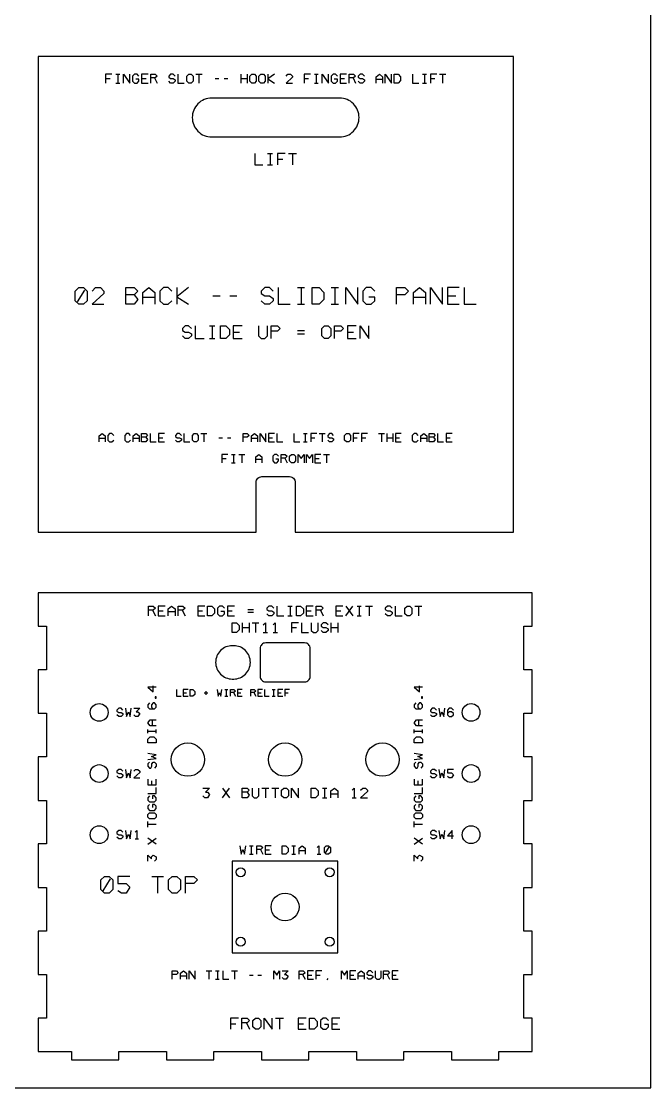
# Model space of a CAD drawing. Extents: x 0 to 610, y 0 to 915.
# Drawn here: x 383.6 to 610, y 0 to 383.6 of the extents above; entities that cross this region are included whole.
import ezdxf

# ---------------------------------------------------------------- set-up
doc = ezdxf.new("R2010")
doc.units = 0
for name, color, linetype in [('CUT', 7, 'Continuous'), ('ENGRAVE', 1, 'Continuous'), ('NOTES', 8, 'Continuous')]:
    doc.layers.add(name, color=color, linetype=linetype)

msp = doc.modelspace()

# ---------------------------------------------------------------- linework, layer by layer
at = {"layer": 'CUT', "color": 7}
for points in [[(389.6, 199.8), (468.1, 199.8), (468.1, 217.8, -0.414214), (470.1, 219.8), (480.1, 219.8, -0.414214), (482.1, 217.8), (482.1, 199.8), (560.6, 199.8), (560.6, 371), (389.6, 371)], [(452.1, 342), (498.1, 342, 0.414214), (505.1, 349), (505.1, 349, 0.414214), (498.1, 356), (452.1, 356, 0.414214), (445.1, 349), (445.1, 349, 0.414214)], [(459.5, 147), (460, 147, 0.414214), (466, 153), (466, 153, 0.414214), (460, 159), (459.5, 159, 0.414214), (453.5, 153), (453.5, 153, 0.414214)], [(471.5, 146), (485.5, 146, 0.414214), (487.5, 148), (487.5, 158, 0.414214), (485.5, 160), (471.5, 160, 0.414214), (469.5, 158), (469.5, 148, 0.414214)]]:
    msp.add_lwpolyline(points, format="xyb", close=True, dxfattribs=at)
msp.add_lwpolyline([(389.6, 13), (401.6, 13), (401.6, 10), (418.69, 10), (418.69, 13), (435.78, 13), (435.78, 10), (452.87, 10), (452.87, 13), (469.96, 13), (469.96, 10), (487.04, 10), (487.04, 13), (504.13, 13), (504.13, 10), (521.22, 10), (521.22, 13), (538.31, 13), (538.31, 10), (555.4, 10), (555.4, 13), (567.4, 13), (567.4, 25), (564.4, 25), (564.4, 40.67), (567.4, 40.67), (567.4, 56.33), (564.4, 56.33), (564.4, 72), (567.4, 72), (567.4, 87.67), (564.4, 87.67), (564.4, 103.33), (567.4, 103.33), (567.4, 119), (564.4, 119), (564.4, 134.67), (567.4, 134.67), (567.4, 150.33), (564.4, 150.33), (564.4, 166), (567.4, 166), (567.4, 178), (389.6, 178), (389.6, 166), (392.6, 166), (392.6, 150.33), (389.6, 150.33), (389.6, 134.67), (392.6, 134.67), (392.6, 119), (389.6, 119), (389.6, 103.33), (392.6, 103.33), (392.6, 87.67), (389.6, 87.67), (389.6, 72), (392.6, 72), (392.6, 56.33), (389.6, 56.33), (389.6, 40.67), (392.6, 40.67), (392.6, 25), (389.6, 25)], close=True, dxfattribs=at)
for centre, radius in [((411.6, 135), 3.2), ((545.4, 135), 3.2), ((443.5, 118), 6), ((478.5, 118), 6), ((513.5, 118), 6), ((411.6, 113), 3.2), ((545.4, 113), 3.2), ((411.6, 91), 3.2), ((545.4, 91), 3.2), ((462.5, 77.5), 1.6), ((494.5, 77.5), 1.6), ((478.5, 65), 5), ((462.5, 52.5), 1.6), ((494.5, 52.5), 1.6)]:
    msp.add_circle(centre, radius, dxfattribs=at)
at = {"layer": 'ENGRAVE', "color": 1}
for points in [[(416.2, 364.6), (413.91, 364.6), (413.91, 361.4)], [(417.61, 364.6), (418.99, 364.6)], [(418.3, 364.6), (418.3, 361.4)], [(420.4, 361.4), (420.4, 364.6), (422.69, 361.4), (422.69, 364.6)], [(425.93, 363.91), (425.25, 364.6), (424.33, 364.6), (423.65, 363.91), (423.65, 362.09), (424.33, 361.4), (425.25, 361.4), (425.93, 362.09), (425.93, 362.77), (424.79, 362.77)], [(429.18, 364.6), (426.89, 364.6), (426.89, 361.4), (429.18, 361.4)], [(430.14, 361.4), (430.14, 364.6), (431.74, 364.6), (432.43, 363.91), (431.74, 363.23), (430.14, 363.23)], [(438.92, 363.91), (438.23, 364.6), (437.32, 364.6), (436.63, 363.91), (436.63, 363.46), (437.32, 363), (438.23, 363), (438.92, 362.54), (438.92, 362.09), (438.23, 361.4), (437.32, 361.4), (436.63, 362.09)], [(439.88, 364.6), (439.88, 361.4), (442.16, 361.4)], [(443.81, 364.6), (444.72, 364.6), (445.41, 363.91), (445.41, 362.09), (444.72, 361.4), (443.81, 361.4), (443.12, 362.09), (443.12, 363.91), (443.81, 364.6)], [(446.37, 364.6), (448.65, 364.6)], [(447.51, 364.6), (447.51, 361.4)], [(462.6, 364.6), (462.6, 361.4)], [(464.88, 364.6), (464.88, 361.4)], [(466.53, 364.6), (467.44, 364.6), (468.13, 363.91), (468.13, 362.09), (467.44, 361.4), (466.53, 361.4), (465.84, 362.09), (465.84, 363.91), (466.53, 364.6)], [(469.77, 364.6), (470.69, 364.6), (471.37, 363.91), (471.37, 362.09), (470.69, 361.4), (469.77, 361.4), (469.09, 362.09), (469.09, 363.91), (469.77, 364.6)], [(472.33, 364.6), (472.33, 361.4)], [(474.62, 364.6), (472.33, 362.86)], [(478.83, 363.91), (479.51, 364.6), (480.43, 364.6), (481.11, 363.91), (481.11, 363.46), (478.83, 361.4), (481.11, 361.4)], [(487.6, 364.6), (485.32, 364.6), (485.32, 361.4)], [(489.02, 364.6), (490.39, 364.6)], [(489.71, 364.6), (489.71, 361.4)], [(491.81, 361.4), (491.81, 364.6), (494.09, 361.4), (494.09, 364.6)], [(497.34, 363.91), (496.65, 364.6), (495.74, 364.6), (495.05, 363.91), (495.05, 362.09), (495.74, 361.4), (496.65, 361.4), (497.34, 362.09), (497.34, 362.77), (496.2, 362.77)], [(500.59, 364.6), (498.3, 364.6), (498.3, 361.4), (500.59, 361.4)], [(501.55, 361.4), (501.55, 364.6), (503.15, 364.6), (503.83, 363.91), (503.15, 363.23), (501.55, 363.23)], [(507.08, 363.91), (506.39, 364.6), (505.48, 364.6), (504.79, 363.91), (504.79, 363.46), (505.48, 363), (506.39, 363), (507.08, 362.54), (507.08, 362.09), (506.39, 361.4), (505.48, 361.4), (504.79, 362.09)], [(511.28, 361.4), (511.28, 363.69), (512.43, 364.6), (513.57, 363.69), (513.57, 361.4)], [(514.53, 361.4), (514.53, 364.6), (516.81, 361.4), (516.81, 364.6)], [(517.77, 361.4), (517.77, 364.6), (519.15, 364.6), (520.06, 363.69), (520.06, 362.31), (519.15, 361.4), (517.77, 361.4)], [(524.27, 364.6), (524.27, 361.4), (526.55, 361.4)], [(527.97, 364.6), (529.34, 364.6)], [(528.65, 364.6), (528.65, 361.4)], [(533.04, 364.6), (530.76, 364.6), (530.76, 361.4)], [(534, 364.6), (536.29, 364.6)], [(535.15, 364.6), (535.15, 361.4)], [(413.91, 363), (415.51, 363)], [(417.61, 361.4), (418.99, 361.4)], [(426.89, 363), (428.49, 363)], [(431.51, 363.23), (432.43, 361.4)], [(453.32, 363), (454.69, 363)], [(456.56, 363), (457.93, 363)], [(462.6, 363), (464.88, 363)], [(472.33, 362.86), (474.62, 361.4)], [(485.32, 363), (486.92, 363)], [(489.02, 361.4), (490.39, 361.4)], [(498.3, 363), (499.9, 363)], [(502.92, 363.23), (503.83, 361.4)], [(511.28, 362.77), (513.57, 362.77)], [(527.97, 361.4), (529.34, 361.4)], [(530.76, 363), (532.36, 363)], [(467.59, 336), (467.59, 332), (470.44, 332)], [(472.21, 336), (473.93, 336)], [(473.07, 336), (473.07, 332)], [(478.56, 336), (475.7, 336), (475.7, 332)], [(475.7, 334), (477.7, 334)], [(479.76, 336), (482.61, 336)], [(481.19, 336), (481.19, 332)], [(472.21, 332), (473.93, 332)], [(404.26, 287.8), (405.97, 287.8), (407.26, 286.51), (407.26, 283.09), (405.97, 281.8), (404.26, 281.8), (402.97, 283.09), (402.97, 286.51), (404.26, 287.8)], [(409.06, 286.51), (410.34, 287.8), (412.06, 287.8), (413.34, 286.51), (413.34, 285.66), (409.06, 281.8), (413.34, 281.8)], [(421.23, 281.8), (421.23, 287.8), (424.23, 287.8), (425.51, 286.51), (424.23, 285.23), (421.23, 285.23)], [(427.31, 281.8), (427.31, 286.09), (429.46, 287.8), (431.6, 286.09), (431.6, 281.8)], [(437.69, 286.51), (436.4, 287.8), (434.69, 287.8), (433.4, 286.51), (433.4, 283.09), (434.69, 281.8), (436.4, 281.8), (437.69, 283.09)], [(439.49, 287.8), (439.49, 281.8)], [(443.77, 287.8), (439.49, 284.54)], [(474.2, 286.51), (472.91, 287.8), (471.2, 287.8), (469.91, 286.51), (469.91, 285.66), (471.2, 284.8), (472.91, 284.8), (474.2, 283.94), (474.2, 283.09), (472.91, 281.8), (471.2, 281.8), (469.91, 283.09)], [(476, 287.8), (476, 281.8), (480.29, 281.8)], [(482.94, 287.8), (485.51, 287.8)], [(484.23, 287.8), (484.23, 281.8)], [(488.17, 281.8), (488.17, 287.8), (490.74, 287.8), (492.46, 286.09), (492.46, 283.51), (490.74, 281.8), (488.17, 281.8)], [(495.11, 287.8), (497.69, 287.8)], [(496.4, 287.8), (496.4, 281.8)], [(500.34, 281.8), (500.34, 287.8), (504.63, 281.8), (504.63, 287.8)], [(510.71, 286.51), (509.43, 287.8), (507.71, 287.8), (506.43, 286.51), (506.43, 283.09), (507.71, 281.8), (509.43, 281.8), (510.71, 283.09), (510.71, 284.37), (508.57, 284.37)], [(518.6, 281.8), (518.6, 287.8), (521.6, 287.8), (522.89, 286.51), (521.6, 285.23), (518.6, 285.23)], [(524.69, 281.8), (524.69, 286.09), (526.83, 287.8), (528.97, 286.09), (528.97, 281.8)], [(530.77, 281.8), (530.77, 287.8), (535.06, 281.8), (535.06, 287.8)], [(541.14, 287.8), (536.86, 287.8), (536.86, 281.8), (541.14, 281.8)], [(542.94, 287.8), (542.94, 281.8), (547.23, 281.8)], [(403.83, 282.66), (406.4, 286.94)], [(424.23, 285.23), (425.51, 283.51), (424.23, 281.8), (421.23, 281.8)], [(427.31, 284.37), (431.6, 284.37)], [(439.49, 284.54), (443.77, 281.8)], [(452.51, 284.8), (455.09, 284.8)], [(458.6, 284.8), (461.17, 284.8)], [(524.69, 284.37), (528.97, 284.37)], [(536.86, 284.8), (539.86, 284.8)], [(482.94, 281.8), (485.51, 281.8)], [(495.11, 281.8), (497.69, 281.8)], [(444.76, 273.09), (443.79, 274.05), (442.51, 274.05), (441.54, 273.09), (441.54, 272.44), (442.51, 271.8), (443.79, 271.8), (444.76, 271.16), (444.76, 270.51), (443.79, 269.55), (442.51, 269.55), (441.54, 270.51)], [(446.11, 274.05), (446.11, 269.55), (449.32, 269.55)], [(451.31, 274.05), (453.24, 274.05)], [(452.28, 274.05), (452.28, 269.55)], [(455.24, 269.55), (455.24, 274.05), (457.16, 274.05), (458.45, 272.76), (458.45, 270.84), (457.16, 269.55), (455.24, 269.55)], [(463.01, 274.05), (459.8, 274.05), (459.8, 269.55), (463.01, 269.55)], [(468.93, 274.05), (468.93, 270.51), (469.89, 269.55), (471.18, 269.55), (472.14, 270.51), (472.14, 274.05)], [(473.49, 269.55), (473.49, 274.05), (475.74, 274.05), (476.71, 273.09), (475.74, 272.12), (473.49, 272.12)], [(482.94, 272.44), (485.51, 272.44)], [(492.71, 274.05), (494, 274.05), (494.96, 273.09), (494.96, 270.51), (494, 269.55), (492.71, 269.55), (491.75, 270.51), (491.75, 273.09), (492.71, 274.05)], [(496.31, 269.55), (496.31, 274.05), (498.56, 274.05), (499.53, 273.09), (498.56, 272.12), (496.31, 272.12)], [(504.09, 274.05), (500.88, 274.05), (500.88, 269.55), (504.09, 269.55)], [(505.44, 269.55), (505.44, 274.05), (508.66, 269.55), (508.66, 274.05)], [(451.31, 269.55), (453.24, 269.55)], [(459.8, 271.8), (462.05, 271.8)], [(482.94, 271.16), (485.51, 271.16)], [(500.88, 271.8), (503.13, 271.8)], [(411.65, 232.3), (411.65, 234.44), (412.72, 235.3), (413.79, 234.44), (413.79, 232.3)], [(416.84, 234.66), (416.19, 235.3), (415.34, 235.3), (414.69, 234.66), (414.69, 232.94), (415.34, 232.3), (416.19, 232.3), (416.84, 232.94)], [(422.92, 234.66), (422.28, 235.3), (421.42, 235.3), (420.78, 234.66), (420.78, 232.94), (421.42, 232.3), (422.28, 232.3), (422.92, 232.94)], [(423.82, 232.3), (423.82, 234.44), (424.89, 235.3), (425.96, 234.44), (425.96, 232.3)], [(426.86, 232.3), (426.86, 235.3), (428.36, 235.3), (429.01, 234.66), (428.36, 234.01), (426.86, 234.01)], [(428.36, 234.01), (429.01, 233.16), (428.36, 232.3), (426.86, 232.3)], [(429.91, 235.3), (429.91, 232.3), (432.05, 232.3)], [(435.09, 235.3), (432.95, 235.3), (432.95, 232.3), (435.09, 232.3)], [(441.18, 234.66), (440.54, 235.3), (439.68, 235.3), (439.04, 234.66), (439.04, 234.23), (439.68, 233.8), (440.54, 233.8), (441.18, 233.37), (441.18, 232.94), (440.54, 232.3), (439.68, 232.3), (439.04, 232.94)], [(442.08, 235.3), (442.08, 232.3), (444.22, 232.3)], [(445.76, 235.3), (446.62, 235.3), (447.26, 234.66), (447.26, 232.94), (446.62, 232.3), (445.76, 232.3), (445.12, 232.94), (445.12, 234.66), (445.76, 235.3)], [(448.16, 235.3), (450.31, 235.3)], [(449.24, 235.3), (449.24, 232.3)], [(463.38, 232.3), (463.38, 235.3), (464.88, 235.3), (465.52, 234.66), (464.88, 234.01), (463.38, 234.01)], [(466.42, 232.3), (466.42, 234.44), (467.49, 235.3), (468.56, 234.44), (468.56, 232.3)], [(469.46, 232.3), (469.46, 235.3), (471.61, 232.3), (471.61, 235.3)], [(474.65, 235.3), (472.51, 235.3), (472.51, 232.3), (474.65, 232.3)], [(475.55, 235.3), (475.55, 232.3), (477.69, 232.3)], [(481.64, 235.3), (481.64, 232.3), (483.78, 232.3)], [(485.11, 235.3), (486.39, 235.3)], [(485.75, 235.3), (485.75, 232.3)], [(489.86, 235.3), (487.72, 235.3), (487.72, 232.3)], [(490.76, 235.3), (492.91, 235.3)], [(491.84, 235.3), (491.84, 232.3)], [(495.95, 234.66), (495.31, 235.3), (494.45, 235.3), (493.81, 234.66), (493.81, 234.23), (494.45, 233.8), (495.31, 233.8), (495.95, 233.37), (495.95, 232.94), (495.31, 232.3), (494.45, 232.3), (493.81, 232.94)], [(500.54, 235.3), (501.39, 235.3), (502.04, 234.66), (502.04, 232.94), (501.39, 232.3), (500.54, 232.3), (499.89, 232.94), (499.89, 234.66), (500.54, 235.3)], [(505.08, 235.3), (502.94, 235.3), (502.94, 232.3)], [(508.12, 235.3), (505.98, 235.3), (505.98, 232.3)], [(512.06, 235.3), (514.21, 235.3)], [(513.14, 235.3), (513.14, 232.3)], [(515.11, 235.3), (515.11, 232.3)], [(517.25, 235.3), (517.25, 232.3)], [(520.29, 235.3), (518.15, 235.3), (518.15, 232.3), (520.29, 232.3)], [(526.38, 234.66), (525.74, 235.3), (524.88, 235.3), (524.24, 234.66), (524.24, 232.94), (524.88, 232.3), (525.74, 232.3), (526.38, 232.94)], [(527.28, 232.3), (527.28, 234.44), (528.35, 235.3), (529.42, 234.44), (529.42, 232.3)], [(530.32, 232.3), (530.32, 235.3), (531.82, 235.3), (532.46, 234.66), (531.82, 234.01), (530.32, 234.01)], [(531.82, 234.01), (532.46, 233.16), (531.82, 232.3), (530.32, 232.3)], [(533.36, 235.3), (533.36, 232.3), (535.51, 232.3)], [(538.55, 235.3), (536.41, 235.3), (536.41, 232.3), (538.55, 232.3)], [(411.65, 233.59), (413.79, 233.59)], [(423.82, 233.59), (425.96, 233.59)], [(432.95, 233.8), (434.45, 233.8)], [(454.68, 233.8), (455.96, 233.8)], [(457.72, 233.8), (459.01, 233.8)], [(466.42, 233.59), (468.56, 233.59)], [(472.51, 233.8), (474.01, 233.8)], [(485.11, 232.3), (486.39, 232.3)], [(487.72, 233.8), (489.22, 233.8)], [(502.94, 233.8), (504.44, 233.8)], [(505.98, 233.8), (507.48, 233.8)], [(515.11, 233.8), (517.25, 233.8)], [(518.15, 233.8), (519.65, 233.8)], [(527.28, 233.59), (529.42, 233.59)], [(536.41, 233.8), (537.91, 233.8)], [(457.91, 227.8), (455.77, 227.8), (455.77, 224.8)], [(459.24, 227.8), (460.53, 227.8)], [(459.89, 227.8), (459.89, 224.8)], [(461.86, 227.8), (464, 227.8)], [(462.93, 227.8), (462.93, 224.8)], [(467.94, 224.8), (467.94, 226.94), (469.01, 227.8), (470.09, 226.94), (470.09, 224.8)], [(476.17, 227.16), (475.53, 227.8), (474.67, 227.8), (474.03, 227.16), (474.03, 225.44), (474.67, 224.8), (475.53, 224.8), (476.17, 225.44), (476.17, 226.09), (475.1, 226.09)], [(477.07, 224.8), (477.07, 227.8), (478.57, 227.8), (479.21, 227.16), (478.57, 226.51), (477.07, 226.51)], [(478.36, 226.51), (479.21, 224.8)], [(480.76, 227.8), (481.61, 227.8), (482.26, 227.16), (482.26, 225.44), (481.61, 224.8), (480.76, 224.8), (480.11, 225.44), (480.11, 227.16), (480.76, 227.8)], [(483.16, 224.8), (483.16, 227.8), (484.23, 226.3), (485.3, 227.8), (485.3, 224.8)], [(486.2, 224.8), (486.2, 227.8), (487.27, 226.3), (488.34, 227.8), (488.34, 224.8)], [(491.39, 227.8), (489.24, 227.8), (489.24, 224.8), (491.39, 224.8)], [(492.29, 227.8), (494.43, 227.8)], [(493.36, 227.8), (493.36, 224.8)], [(455.77, 226.3), (457.27, 226.3)], [(459.24, 224.8), (460.53, 224.8)], [(467.94, 226.09), (470.09, 226.09)], [(489.24, 226.3), (490.74, 226.3)], [(429.33, 169.75), (429.33, 173.25), (431.08, 173.25), (431.83, 172.5), (431.08, 171.75), (429.33, 171.75)], [(435.38, 173.25), (432.88, 173.25), (432.88, 169.75), (435.38, 169.75)], [(436.43, 169.75), (436.43, 172.25), (437.68, 173.25), (438.93, 172.25), (438.93, 169.75)], [(439.98, 169.75), (439.98, 173.25), (441.73, 173.25), (442.48, 172.5), (441.73, 171.75), (439.98, 171.75)], [(449.58, 173.25), (447.08, 173.25), (447.08, 169.75), (449.58, 169.75)], [(450.62, 169.75), (450.62, 173.25), (452.12, 173.25), (453.12, 172.25), (453.12, 170.75), (452.12, 169.75), (450.62, 169.75)], [(456.68, 172.5), (455.93, 173.25), (454.93, 173.25), (454.18, 172.5), (454.18, 170.5), (454.93, 169.75), (455.93, 169.75), (456.68, 170.5), (456.68, 171.25), (455.43, 171.25)], [(460.23, 173.25), (457.73, 173.25), (457.73, 169.75), (460.23, 169.75)], [(474.43, 172.5), (473.68, 173.25), (472.68, 173.25), (471.93, 172.5), (471.93, 172), (472.68, 171.5), (473.68, 171.5), (474.43, 171), (474.43, 170.5), (473.68, 169.75), (472.68, 169.75), (471.93, 170.5)], [(475.48, 173.25), (475.48, 169.75), (477.98, 169.75)], [(479.53, 173.25), (481.03, 173.25)], [(480.28, 173.25), (480.28, 169.75)], [(482.58, 169.75), (482.58, 173.25), (484.08, 173.25), (485.08, 172.25), (485.08, 170.75), (484.08, 169.75), (482.58, 169.75)], [(488.62, 173.25), (486.12, 173.25), (486.12, 169.75), (488.62, 169.75)], [(489.68, 169.75), (489.68, 173.25), (491.43, 173.25), (492.18, 172.5), (491.43, 171.75), (489.68, 171.75)], [(499.28, 173.25), (496.78, 173.25), (496.78, 169.75), (499.28, 169.75)], [(500.33, 173.25), (502.83, 169.75)], [(500.33, 169.75), (502.83, 173.25)], [(504.38, 173.25), (505.88, 173.25)], [(505.12, 173.25), (505.12, 169.75)], [(507.43, 173.25), (509.93, 173.25)], [(508.68, 173.25), (508.68, 169.75)], [(517.02, 172.5), (516.27, 173.25), (515.27, 173.25), (514.52, 172.5), (514.52, 172), (515.27, 171.5), (516.27, 171.5), (517.02, 171), (517.02, 170.5), (516.27, 169.75), (515.27, 169.75), (514.52, 170.5)], [(518.08, 173.25), (518.08, 169.75), (520.58, 169.75)], [(522.38, 173.25), (523.38, 173.25), (524.12, 172.5), (524.12, 170.5), (523.38, 169.75), (522.38, 169.75), (521.62, 170.5), (521.62, 172.5), (522.38, 173.25)], [(525.17, 173.25), (527.67, 173.25)], [(526.42, 173.25), (526.42, 169.75)], [(430.83, 171.75), (431.83, 169.75)], [(432.88, 171.5), (434.62, 171.5)], [(436.43, 171.25), (438.93, 171.25)], [(441.48, 171.75), (442.48, 169.75)], [(447.08, 171.5), (448.83, 171.5)], [(457.73, 171.5), (459.48, 171.5)], [(465.08, 172), (467.08, 172)], [(465.08, 171), (467.08, 171)], [(479.53, 169.75), (481.03, 169.75)], [(486.12, 171.5), (487.88, 171.5)], [(491.18, 171.75), (492.18, 169.75)], [(496.78, 171.5), (498.53, 171.5)], [(504.38, 169.75), (505.88, 169.75)], [(459.5, 163.75), (459.5, 167.25), (461, 167.25), (462, 166.25), (462, 164.75), (461, 163.75), (459.5, 163.75)], [(463.05, 167.25), (463.05, 163.75)], [(463.05, 165.5), (465.55, 165.5)], [(465.55, 167.25), (465.55, 163.75)], [(466.6, 167.25), (469.1, 167.25)], [(467.85, 167.25), (467.85, 163.75)], [(470.65, 166.5), (471.4, 167.25), (471.4, 163.75)], [(474.2, 166.5), (474.95, 167.25), (474.95, 163.75)], [(483.3, 167.25), (480.8, 167.25), (480.8, 163.75)], [(480.8, 165.5), (482.55, 165.5)], [(484.35, 167.25), (484.35, 163.75), (486.85, 163.75)], [(487.9, 167.25), (487.9, 164.5), (488.65, 163.75), (489.65, 163.75), (490.4, 164.5), (490.4, 167.25)], [(493.95, 166.5), (493.2, 167.25), (492.2, 167.25), (491.45, 166.5), (491.45, 166), (492.2, 165.5), (493.2, 165.5), (493.95, 165), (493.95, 164.5), (493.2, 163.75), (492.2, 163.75), (491.45, 164.5)], [(495, 167.25), (495, 163.75)], [(495, 165.5), (497.5, 165.5)], [(497.5, 167.25), (497.5, 163.75)], [(470.65, 163.75), (472.15, 163.75)], [(474.2, 163.75), (475.7, 163.75)], [(432.1, 144.07), (429.1, 144.07), (431.03, 142.36), (431.03, 144.5)], [(439.42, 143.2), (439.42, 140.8), (441.13, 140.8)], [(443.57, 143.2), (441.85, 143.2), (441.85, 140.8), (443.57, 140.8)], [(441.85, 142), (443.05, 142)], [(444.29, 140.8), (444.29, 143.2), (445.32, 143.2), (446, 142.51), (446, 141.49), (445.32, 140.8), (444.29, 140.8)], [(449.33, 142), (450.7, 142)], [(450.01, 142.69), (450.01, 141.31)], [(454.02, 143.2), (454.37, 140.8), (454.88, 142.17), (455.4, 140.8), (455.74, 143.2)], [(456.8, 143.2), (457.83, 143.2)], [(457.32, 143.2), (457.32, 140.8)], [(458.89, 140.8), (458.89, 143.2), (460.09, 143.2), (460.61, 142.69), (460.09, 142.17), (458.89, 142.17)], [(459.92, 142.17), (460.61, 140.8)], [(463.04, 143.2), (461.33, 143.2), (461.33, 140.8), (463.04, 140.8)], [(461.33, 142), (462.53, 142)], [(466.2, 140.8), (466.2, 143.2), (467.4, 143.2), (467.91, 142.69), (467.4, 142.17), (466.2, 142.17)], [(467.22, 142.17), (467.91, 140.8)], [(470.34, 143.2), (468.63, 143.2), (468.63, 140.8), (470.34, 140.8)], [(468.63, 142), (469.83, 142)], [(471.06, 143.2), (471.06, 140.8), (472.78, 140.8)], [(473.84, 143.2), (474.87, 143.2)], [(474.36, 143.2), (474.36, 140.8)], [(477.65, 143.2), (475.93, 143.2), (475.93, 140.8), (477.65, 140.8)], [(475.93, 142), (477.13, 142)], [(480.08, 143.2), (478.37, 143.2), (478.37, 140.8)], [(478.37, 142), (479.57, 142)], [(527.9, 144.07), (524.9, 144.07), (526.83, 142.36), (526.83, 144.5)], [(429.74, 138.41), (429.1, 137.77), (429.1, 136.91), (429.74, 136.27), (431.46, 136.27), (432.1, 136.91), (432.1, 137.77), (431.46, 138.41), (431.03, 138.41), (430.39, 137.77), (430.39, 136.91), (431.03, 136.27)], [(432.1, 140.17), (432.1, 140.56), (431.71, 140.56), (431.71, 140.17), (432.1, 140.17)], [(456.8, 140.8), (457.83, 140.8)], [(473.84, 140.8), (474.87, 140.8)], [(525.54, 138.41), (524.9, 137.77), (524.9, 136.91), (525.54, 136.27), (527.26, 136.27), (527.9, 136.91), (527.9, 137.77), (527.26, 138.41), (526.83, 138.41), (526.19, 137.77), (526.19, 136.91), (526.83, 136.27)], [(527.9, 140.17), (527.9, 140.56), (527.51, 140.56), (527.51, 140.17), (527.9, 140.17)], [(420.13, 135.86), (419.49, 136.5), (418.63, 136.5), (417.99, 135.86), (417.99, 135.43), (418.63, 135), (419.49, 135), (420.13, 134.57), (420.13, 134.14), (419.49, 133.5), (418.63, 133.5), (417.99, 134.14)], [(421.03, 136.5), (421.46, 133.5), (422.1, 135.21), (422.74, 133.5), (423.17, 136.5)], [(424.07, 136.5), (426.21, 136.5), (424.93, 135.21), (425.57, 135.21), (426.21, 134.57), (425.57, 133.5), (424.71, 133.5), (424.07, 134.14)], [(532.93, 135.86), (532.29, 136.5), (531.43, 136.5), (530.79, 135.86), (530.79, 135.43), (531.43, 135), (532.29, 135), (532.93, 134.57), (532.93, 134.14), (532.29, 133.5), (531.43, 133.5), (530.79, 134.14)], [(533.83, 136.5), (534.26, 133.5), (534.9, 135.21), (535.54, 133.5), (535.97, 136.5)], [(539.01, 135.86), (538.37, 136.5), (537.51, 136.5), (536.87, 135.86), (536.87, 134.14), (537.51, 133.5), (538.37, 133.5), (539.01, 134.14), (539.01, 134.57), (538.37, 135.21), (537.51, 135.21), (536.87, 134.57)], [(432.1, 130.19), (429.96, 130.19), (429.1, 131.26), (429.96, 132.33), (432.1, 132.33)], [(430.81, 130.19), (430.81, 132.33)], [(527.9, 130.19), (525.76, 130.19), (524.9, 131.26), (525.76, 132.33), (527.9, 132.33)], [(526.61, 130.19), (526.61, 132.33)], [(429.1, 127.57), (429.1, 128.86)], [(429.1, 128.21), (432.1, 128.21)], [(432.1, 127.57), (432.1, 128.86)], [(524.9, 127.57), (524.9, 128.86)], [(524.9, 128.21), (527.9, 128.21)], [(527.9, 127.57), (527.9, 128.86)], [(432.1, 124.1), (429.1, 124.1), (429.1, 125.39), (429.96, 126.24), (431.24, 126.24), (432.1, 125.39), (432.1, 124.1)], [(527.9, 124.1), (524.9, 124.1), (524.9, 125.39), (525.76, 126.24), (527.04, 126.24), (527.9, 125.39), (527.9, 124.1)], [(429.1, 118.01), (432.1, 118.44), (430.39, 119.09), (432.1, 119.73), (429.1, 120.16)], [(524.9, 118.01), (527.9, 118.44), (526.19, 119.09), (527.9, 119.73), (524.9, 120.16)], [(429.74, 117.11), (429.1, 116.47), (429.1, 115.61), (429.74, 114.97), (430.17, 114.97), (430.6, 115.61), (430.6, 116.47), (431.03, 117.11), (431.46, 117.11), (432.1, 116.47), (432.1, 115.61), (431.46, 114.97)], [(525.54, 117.11), (524.9, 116.47), (524.9, 115.61), (525.54, 114.97), (525.97, 114.97), (526.4, 115.61), (526.4, 116.47), (526.83, 117.11), (527.26, 117.11), (527.9, 116.47), (527.9, 115.61), (527.26, 114.97)], [(420.13, 113.86), (419.49, 114.5), (418.63, 114.5), (417.99, 113.86), (417.99, 113.43), (418.63, 113), (419.49, 113), (420.13, 112.57), (420.13, 112.14), (419.49, 111.5), (418.63, 111.5), (417.99, 112.14)], [(421.03, 114.5), (421.46, 111.5), (422.1, 113.21), (422.74, 111.5), (423.17, 114.5)], [(424.07, 113.86), (424.71, 114.5), (425.57, 114.5), (426.21, 113.86), (426.21, 113.43), (424.07, 111.5), (426.21, 111.5)], [(532.93, 113.86), (532.29, 114.5), (531.43, 114.5), (530.79, 113.86), (530.79, 113.43), (531.43, 113), (532.29, 113), (532.93, 112.57), (532.93, 112.14), (532.29, 111.5), (531.43, 111.5), (530.79, 112.14)], [(533.83, 114.5), (534.26, 111.5), (534.9, 113.21), (535.54, 111.5), (535.97, 114.5)], [(539.01, 114.5), (536.87, 114.5), (536.87, 113.21), (538.37, 113.21), (539.01, 112.57), (538.37, 111.5), (537.51, 111.5), (536.87, 111.93)], [(429.1, 111.03), (429.1, 108.89), (432.1, 108.89), (432.1, 111.03)], [(429.1, 105.84), (432.1, 105.84), (432.1, 107.99)], [(430.6, 108.89), (430.6, 110.39)], [(448.85, 107.75), (451.35, 107.75), (449.85, 106.25), (450.6, 106.25), (451.35, 105.5), (450.6, 104.25), (449.6, 104.25), (448.85, 105)], [(455.95, 107.75), (458.45, 104.25)], [(455.95, 104.25), (458.45, 107.75)], [(463.05, 104.25), (463.05, 107.75), (464.8, 107.75), (465.55, 107), (464.8, 106.25), (463.05, 106.25)], [(466.6, 107.75), (466.6, 105), (467.35, 104.25), (468.35, 104.25), (469.1, 105), (469.1, 107.75)], [(470.15, 107.75), (472.65, 107.75)], [(471.4, 107.75), (471.4, 104.25)], [(473.7, 107.75), (476.2, 107.75)], [(474.95, 107.75), (474.95, 104.25)], [(478, 107.75), (479, 107.75), (479.75, 107), (479.75, 105), (479, 104.25), (478, 104.25), (477.25, 105), (477.25, 107), (478, 107.75)], [(480.8, 104.25), (480.8, 107.75), (483.3, 104.25), (483.3, 107.75)], [(487.9, 104.25), (487.9, 107.75), (489.4, 107.75), (490.4, 106.75), (490.4, 105.25), (489.4, 104.25), (487.9, 104.25)], [(491.95, 107.75), (493.45, 107.75)], [(492.7, 107.75), (492.7, 104.25)], [(495, 104.25), (495, 106.75), (496.25, 107.75), (497.5, 106.75), (497.5, 104.25)], [(502.6, 107), (503.35, 107.75), (503.35, 104.25)], [(505.65, 107), (506.4, 107.75), (507.4, 107.75), (508.15, 107), (508.15, 106.5), (505.65, 104.25), (508.15, 104.25)], [(524.9, 111.03), (524.9, 108.89), (527.9, 108.89), (527.9, 111.03)], [(524.9, 105.84), (527.9, 105.84), (527.9, 107.99)], [(526.4, 108.89), (526.4, 110.39)], [(429.74, 104.94), (429.1, 104.3), (429.1, 103.44), (429.74, 102.8), (431.46, 102.8), (432.1, 103.44), (432.1, 104.3), (431.46, 104.94), (430.81, 104.94), (430.81, 103.87)], [(464.8, 106.25), (465.55, 105.25), (464.8, 104.25), (463.05, 104.25)], [(491.95, 104.25), (493.45, 104.25)], [(495, 105.75), (497.5, 105.75)], [(502.6, 104.25), (504.1, 104.25)], [(525.54, 104.94), (524.9, 104.3), (524.9, 103.44), (525.54, 102.8), (527.26, 102.8), (527.9, 103.44), (527.9, 104.3), (527.26, 104.94), (526.61, 104.94), (526.61, 103.87)], [(429.74, 101.9), (429.1, 101.26), (429.1, 100.4), (429.74, 99.76), (431.46, 99.76), (432.1, 100.4), (432.1, 101.26), (431.46, 101.9), (430.81, 101.9), (430.81, 100.83)], [(525.54, 101.9), (524.9, 101.26), (524.9, 100.4), (525.54, 99.76), (527.26, 99.76), (527.9, 100.4), (527.9, 101.26), (527.26, 101.9), (526.61, 101.9), (526.61, 100.83)], [(429.1, 97.36), (429.1, 98.21), (429.74, 98.86), (431.46, 98.86), (432.1, 98.21), (432.1, 97.36), (431.46, 96.71), (429.74, 96.71), (429.1, 97.36)], [(524.9, 97.36), (524.9, 98.21), (525.54, 98.86), (527.26, 98.86), (527.9, 98.21), (527.9, 97.36), (527.26, 96.71), (525.54, 96.71), (524.9, 97.36)], [(420.13, 91.86), (419.49, 92.5), (418.63, 92.5), (417.99, 91.86), (417.99, 91.43), (418.63, 91), (419.49, 91), (420.13, 90.57), (420.13, 90.14), (419.49, 89.5), (418.63, 89.5), (417.99, 90.14)], [(421.03, 92.5), (421.46, 89.5), (422.1, 91.21), (422.74, 89.5), (423.17, 92.5)], [(424.5, 91.86), (425.14, 92.5), (425.14, 89.5)], [(429.1, 93.67), (429.1, 95.81)], [(429.1, 94.74), (432.1, 94.74)], [(524.9, 93.67), (524.9, 95.81)], [(524.9, 94.74), (527.9, 94.74)], [(532.93, 91.86), (532.29, 92.5), (531.43, 92.5), (530.79, 91.86), (530.79, 91.43), (531.43, 91), (532.29, 91), (532.93, 90.57), (532.93, 90.14), (532.29, 89.5), (531.43, 89.5), (530.79, 90.14)], [(533.83, 92.5), (534.26, 89.5), (534.9, 91.21), (535.54, 89.5), (535.97, 92.5)], [(538.59, 89.5), (538.59, 92.5), (536.87, 90.57), (539.01, 90.57)], [(424.5, 89.5), (425.79, 89.5)], [(429.1, 87.59), (432.1, 89.73)], [(432.1, 87.59), (429.1, 89.73)], [(524.9, 87.59), (527.9, 89.73)], [(527.9, 87.59), (524.9, 89.73)], [(462.21, 87), (462.64, 84), (463.29, 85.71), (463.93, 84), (464.36, 87)], [(465.69, 87), (466.97, 87)], [(466.33, 87), (466.33, 84)], [(468.3, 84), (468.3, 87), (469.8, 87), (470.44, 86.36), (469.8, 85.71), (468.3, 85.71)], [(469.59, 85.71), (470.44, 84)], [(473.49, 87), (471.34, 87), (471.34, 84), (473.49, 84)], [(471.34, 85.5), (472.84, 85.5)], [(477.43, 84), (477.43, 87), (478.71, 87), (479.57, 86.14), (479.57, 84.86), (478.71, 84), (477.43, 84)], [(480.9, 87), (482.19, 87)], [(481.54, 87), (481.54, 84)], [(483.51, 84), (483.51, 86.14), (484.59, 87), (485.66, 86.14), (485.66, 84)], [(483.51, 85.29), (485.66, 85.29)], [(490.03, 86.36), (490.67, 87), (490.67, 84)], [(493.29, 87), (494.14, 87), (494.79, 86.36), (494.79, 84.64), (494.14, 84), (493.29, 84), (492.64, 84.64), (492.64, 86.36), (493.29, 87)], [(493.07, 84.43), (494.36, 86.57)], [(429.1, 81.5), (429.1, 83.64), (430.39, 82.36), (430.39, 83), (431.03, 83.64), (432.1, 83), (432.1, 82.14), (431.46, 81.5)], [(465.69, 84), (466.97, 84)], [(480.9, 84), (482.19, 84)], [(490.03, 84), (491.31, 84)], [(524.9, 81.5), (524.9, 83.64), (526.19, 82.36), (526.19, 83), (526.83, 83.64), (527.9, 83), (527.9, 82.14), (527.26, 81.5)], [(413.53, 76), (415.24, 76), (416.53, 74.71), (416.53, 71.29), (415.24, 70), (413.53, 70), (412.24, 71.29), (412.24, 74.71), (413.53, 76)], [(413.1, 70.86), (415.67, 75.14)], [(422.61, 76), (418.33, 76), (418.33, 73.43), (421.33, 73.43), (422.61, 72.14), (421.33, 70), (419.61, 70), (418.33, 70.86)], [(430.5, 76), (434.79, 76)], [(432.64, 76), (432.64, 70)], [(437.87, 76), (439.59, 76), (440.87, 74.71), (440.87, 71.29), (439.59, 70), (437.87, 70), (436.59, 71.29), (436.59, 74.71), (437.87, 76)], [(442.67, 70), (442.67, 76), (445.67, 76), (446.96, 74.71), (445.67, 73.43), (442.67, 73.43)], [(437.87, 39), (437.87, 42), (439.37, 42), (440.01, 41.36), (439.37, 40.71), (437.87, 40.71)], [(440.91, 39), (440.91, 41.14), (441.99, 42), (443.06, 41.14), (443.06, 39)], [(440.91, 40.29), (443.06, 40.29)], [(443.96, 39), (443.96, 42), (446.1, 39), (446.1, 42)], [(450.04, 42), (452.19, 42)], [(451.11, 42), (451.11, 39)], [(453.51, 42), (454.8, 42)], [(453.51, 39), (454.8, 39)], [(454.16, 42), (454.16, 39)], [(456.13, 42), (456.13, 39), (458.27, 39)], [(459.17, 42), (461.31, 42)], [(460.24, 42), (460.24, 39)], [(465.69, 40.5), (466.97, 40.5)], [(468.73, 40.5), (470.01, 40.5)], [(474.39, 39), (474.39, 42), (475.46, 40.5), (476.53, 42), (476.53, 39)], [(477.43, 42), (479.57, 42), (478.29, 40.71), (478.93, 40.71), (479.57, 40.07), (478.93, 39), (478.07, 39), (477.43, 39.64)], [(483.51, 39), (483.51, 42), (485.01, 42), (485.66, 41.36), (485.01, 40.71), (483.51, 40.71)], [(484.8, 40.71), (485.66, 39)], [(488.7, 42), (486.56, 42), (486.56, 39), (488.7, 39)], [(486.56, 40.5), (488.06, 40.5)], [(491.74, 42), (489.6, 42), (489.6, 39)], [(489.6, 40.5), (491.1, 40.5)], [(493.84, 39.26), (493.5, 38.74)], [(498.73, 39), (498.73, 42), (499.8, 40.5), (500.87, 42), (500.87, 39)], [(503.91, 42), (501.77, 42), (501.77, 39), (503.91, 39)], [(501.77, 40.5), (503.27, 40.5)], [(504.81, 39), (504.81, 41.14), (505.89, 42), (506.96, 41.14), (506.96, 39)], [(504.81, 40.29), (506.96, 40.29)], [(510, 41.36), (509.36, 42), (508.5, 42), (507.86, 41.36), (507.86, 40.93), (508.5, 40.5), (509.36, 40.5), (510, 40.07), (510, 39.64), (509.36, 39), (508.5, 39), (507.86, 39.64)], [(510.9, 42), (510.9, 39.64), (511.54, 39), (512.4, 39), (513.04, 39.64), (513.04, 42)], [(513.94, 39), (513.94, 42), (515.44, 42), (516.09, 41.36), (515.44, 40.71), (513.94, 40.71)], [(515.23, 40.71), (516.09, 39)], [(519.13, 42), (516.99, 42), (516.99, 39), (519.13, 39)], [(516.99, 40.5), (518.49, 40.5)], [(461.67, 25), (458.81, 25), (458.81, 21)], [(462.87, 21), (462.87, 25), (464.87, 25), (465.73, 24.14), (464.87, 23.29), (462.87, 23.29)], [(464.59, 23.29), (465.73, 21)], [(467.79, 25), (468.93, 25), (469.79, 24.14), (469.79, 21.86), (468.93, 21), (467.79, 21), (466.93, 21.86), (466.93, 24.14), (467.79, 25)], [(470.99, 21), (470.99, 25), (473.84, 21), (473.84, 25)], [(475.04, 25), (477.9, 25)], [(476.47, 25), (476.47, 21)], [(486.01, 25), (483.16, 25), (483.16, 21), (486.01, 21)], [(487.21, 21), (487.21, 25), (488.93, 25), (490.07, 23.86), (490.07, 22.14), (488.93, 21), (487.21, 21)], [(494.13, 24.14), (493.27, 25), (492.13, 25), (491.27, 24.14), (491.27, 21.86), (492.13, 21), (493.27, 21), (494.13, 21.86), (494.13, 22.71), (492.7, 22.71)], [(498.19, 25), (495.33, 25), (495.33, 21), (498.19, 21)], [(458.81, 23), (460.81, 23)], [(483.16, 23), (485.16, 23)], [(495.33, 23), (497.33, 23)]]:
    msp.add_lwpolyline(points, dxfattribs=at)
msp.add_lwpolyline([(459.5, 48.5), (497.5, 48.5), (497.5, 81.5), (459.5, 81.5)], close=True, dxfattribs=at)
at = {"layer": 'NOTES', "color": 8}
msp.add_lwpolyline([(0, 0), (610, 0), (610, 915), (0, 915)], close=True, dxfattribs=at)

doc.saveas('drawing.dxf')
